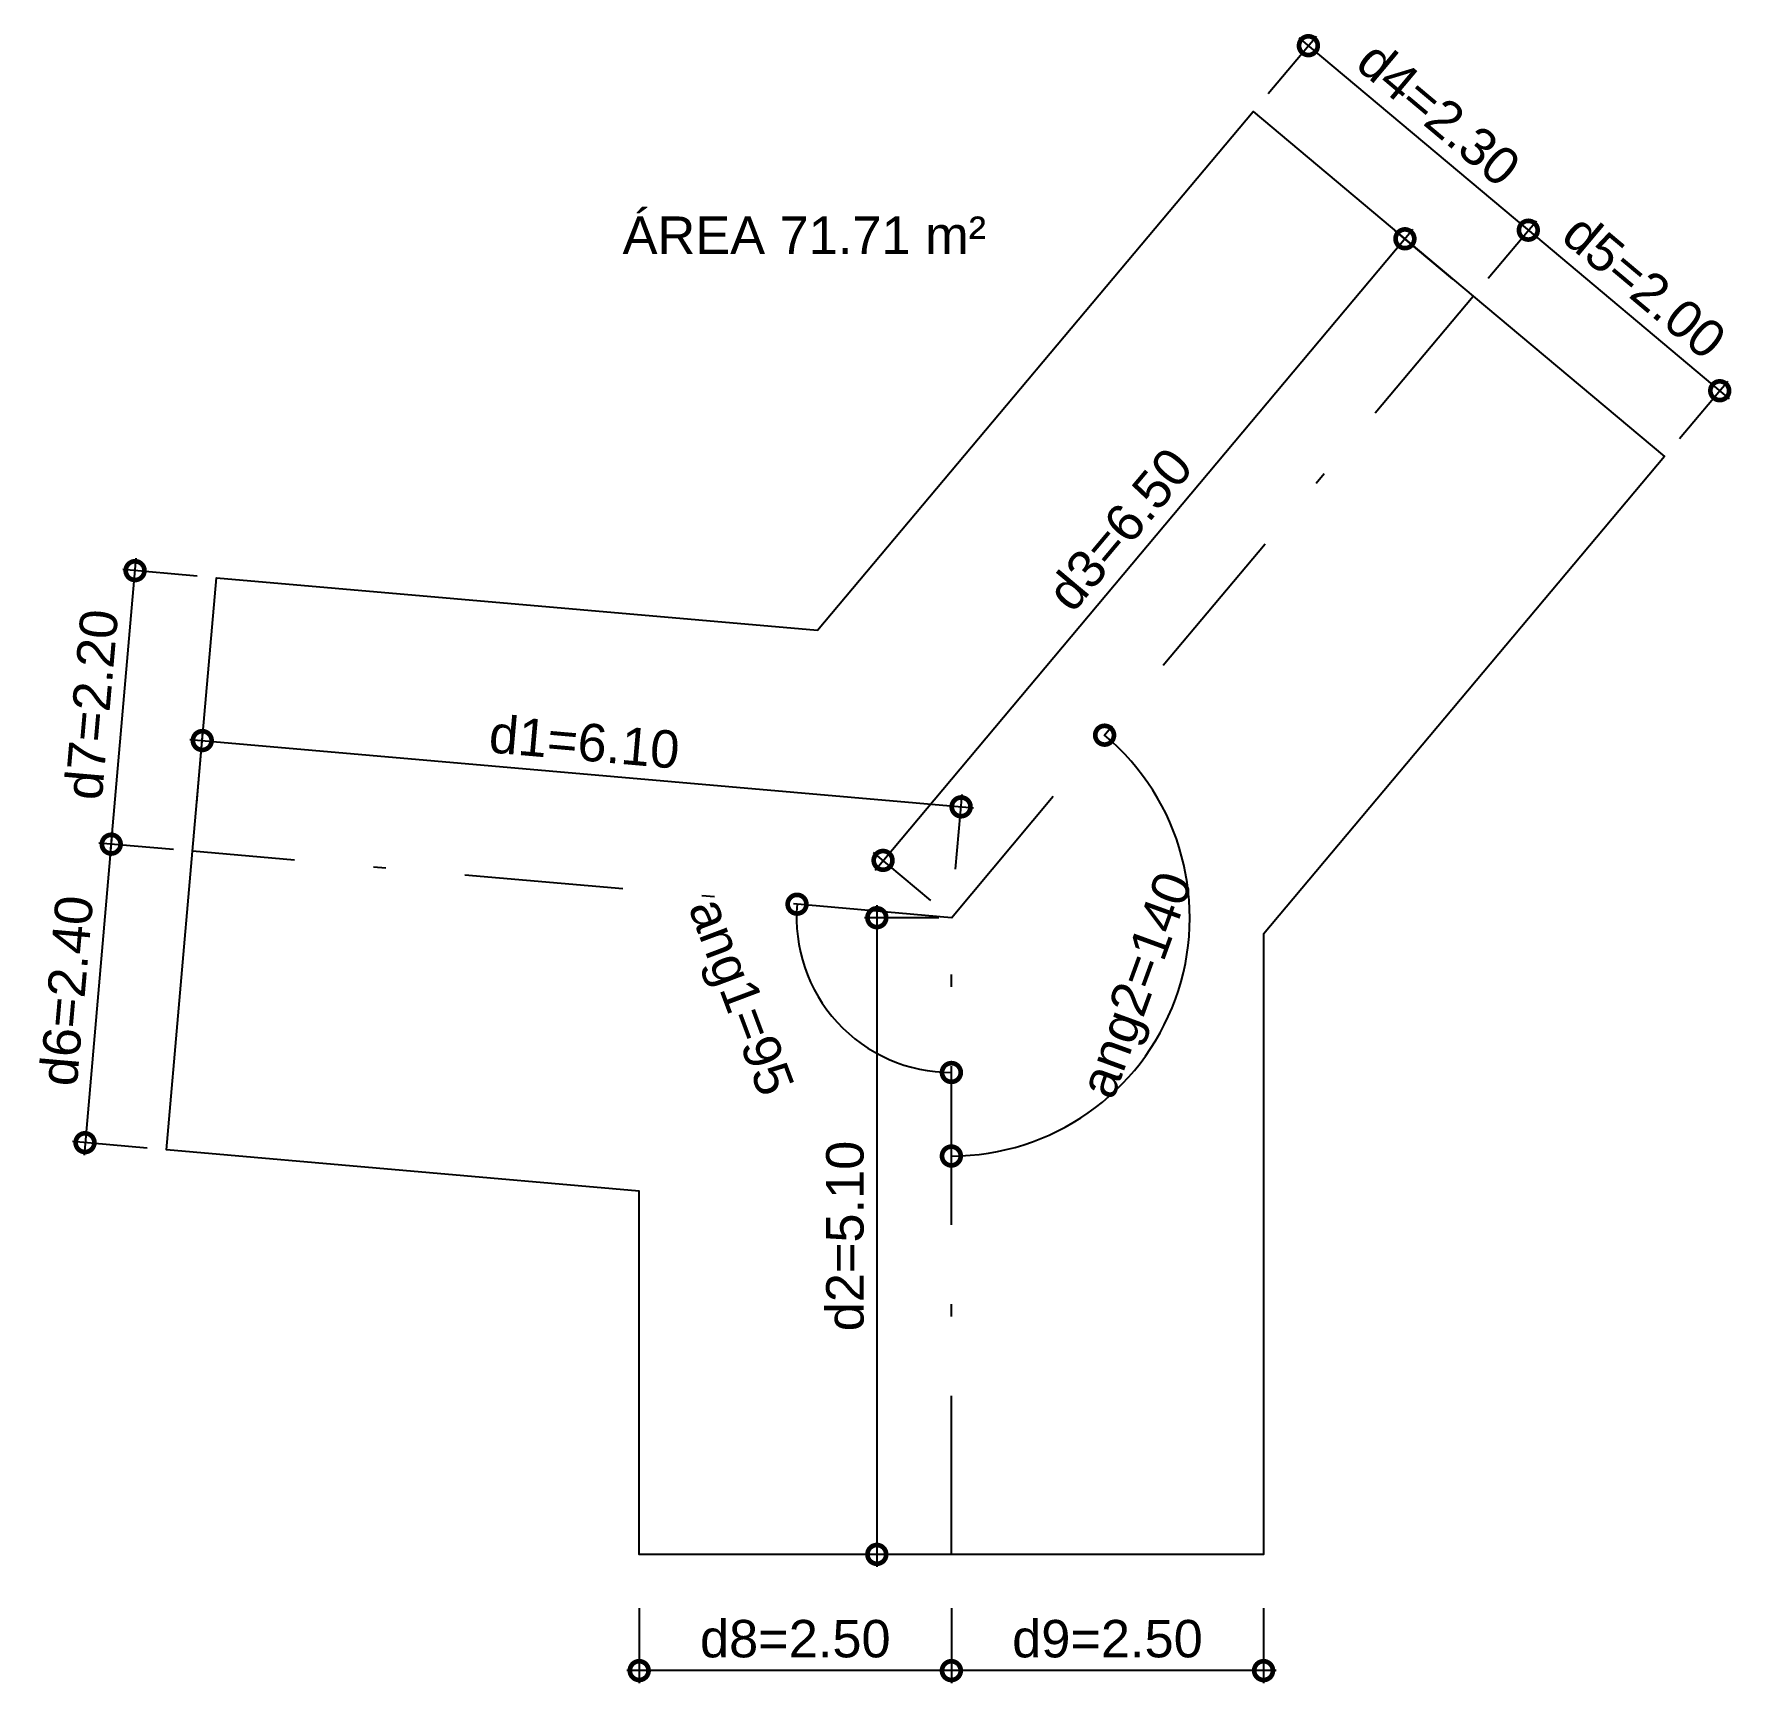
# Model space of a CAD drawing. Header units: metres. Extents: x -7 to 6.6, y -7.1 to 6.1.
import ezdxf

# ---------------------------------------------------------------- set-up
doc = ezdxf.new("R2010")
doc.units = ezdxf.units.M
doc.header["$LTSCALE"] = 0.1
doc.linetypes.add('DASHDOT', pattern=[25.4, 12.7, -6.35, 0, -6.35])
doc.layers.add('ARQ_EIXO CINZA 04', color=139, linetype='DASHDOT')
doc.layers.add('SIMB_01', color=1, linetype='Continuous')
doc.layers.add('COTA AZUL', color=5, linetype='Continuous', lineweight=25, true_color=0x0000ff)
doc.styles.add('Annot_3.0mm', font='arial.ttf', dxfattribs={"height": 3})
doc.styles.add('cota', font='arial.ttf')
doc.dimstyles.new('Info 01 - annot', dxfattribs={"dimtxt": 3, "dimasz": 3, "dimexe": 1, "dimexo": 1, "dimgap": 1, "dimtad": 1, "dimzin": 4, "dimtxsty": 'cota', "dimblk": 'DOTSMALL', "dimcen": 2, "dimdle": 1, "dimclrd": 256, "dimclre": 256, "dimclrt": 1, "dimazin": 2, "dimtfac": 0.09, "dimtmove": 2, "dimatfit": 2, "dimfxl": 5, "dimfxlon": 1, "dimtolj": 1, "dimtzin": 4, "dimlwd": -1, "dimarcsym": 1})

# ---------------------------------------------------------------- blocks, each defined once
blk = doc.blocks.new('_DotSmall')
at = {"color": 0, "linetype": 'ByBlock', "const_width": 0.5}
blk.add_lwpolyline([(-0.0625, 0, 1), (0.0625, 0, 1)], format="xyb", close=True, dxfattribs=at)
blk = doc.blocks.new('*D6')
at = {"layer": 'COTA AZUL', "lineweight": -2, "transparency": 16777216}
for p, q in [((-5.726, -0.034), (-5.674, 0.564)), ((0.351, -0.566), (0.403, 0.032))]:
    blk.add_line(p, q, dxfattribs=at)
at = {"layer": 'COTA AZUL', "transparency": 16777216}
blk.add_line((-5.782, 0.473), (0.494, -0.076), dxfattribs=at)
at = {"layer": 'Defpoints', "color": 0, "transparency": 16777216}
for p in [(0.395, -0.067), (-5.76, -0.423), (0.317, -0.955)]:
    blk.add_point(p, dxfattribs=at)
at = {"layer": 'COTA AZUL', "transparency": 16777216, "xscale": 0.3, "yscale": 0.3, "zscale": 0.3}
for p, rotation in [((-5.682, 0.464), 175), ((0.395, -0.067), 355)]:
    blk.add_blockref('_DotSmall', p, dxfattribs=dict(at, rotation=rotation))
at = {"layer": 'COTA AZUL', "color": 1, "transparency": 16777216, "insert": (-2.622, 0.451), "char_height": 0.3, "attachment_point": 5, "rotation": 355, "style": 'cota'}
blk.add_mtext('\\A1;d1=6.10', dxfattribs=at)
blk = doc.blocks.new('*D8')
at = {"layer": 'COTA AZUL', "transparency": 16777216}
blk.add_line((-0.28, -0.855), (-0.28, -6.155), dxfattribs=at)
at = {"layer": 'COTA AZUL', "lineweight": -2, "transparency": 16777216}
for p, q in [((0.217, -0.955), (-0.38, -0.955)), ((0.217, -6.055), (-0.38, -6.055))]:
    blk.add_line(p, q, dxfattribs=at)
at = {"layer": 'Defpoints', "color": 0, "transparency": 16777216}
for p in [(0.317, -0.955), (-0.28, -6.055), (0.317, -6.055)]:
    blk.add_point(p, dxfattribs=at)
at = {"layer": 'COTA AZUL', "transparency": 16777216, "xscale": 0.3, "yscale": 0.3, "zscale": 0.3}
for p, rotation in [((-0.28, -0.955), 90), ((-0.28, -6.055), 270)]:
    blk.add_blockref('_DotSmall', p, dxfattribs=dict(at, rotation=rotation))
at = {"layer": 'COTA AZUL', "color": 1, "transparency": 16777216, "insert": (-0.534, -3.505), "char_height": 0.3, "attachment_point": 5, "rotation": 90, "style": 'cota'}
blk.add_mtext('\\A1;d2=5.10', dxfattribs=at)
blk = doc.blocks.new('*D7')
at = {"layer": 'COTA AZUL', "transparency": 16777216}
blk.add_line((-0.294, -0.573), (4.013, 4.559), dxfattribs=at)
at = {"layer": 'COTA AZUL', "lineweight": -2, "transparency": 16777216}
for p, q in [((4.332, 4.161), (3.872, 4.547)), ((0.153, -0.818), (-0.306, -0.432))]:
    blk.add_line(p, q, dxfattribs=at)
at = {"layer": 'Defpoints', "color": 0, "transparency": 16777216}
for p in [(3.949, 4.483), (4.495, 4.024), (0.317, -0.955)]:
    blk.add_point(p, dxfattribs=at)
at = {"layer": 'COTA AZUL', "transparency": 16777216, "xscale": 0.3, "yscale": 0.3, "zscale": 0.3}
for p, rotation in [((3.949, 4.483), 50), ((-0.23, -0.496), 230)]:
    blk.add_blockref('_DotSmall', p, dxfattribs=dict(at, rotation=rotation))
at = {"layer": 'COTA AZUL', "color": 1, "transparency": 16777216, "insert": (1.665, 2.156), "char_height": 0.3, "attachment_point": 5, "rotation": 50, "style": 'cota'}
blk.add_mtext('\\A1;d3=6.50', dxfattribs=at)
blk = doc.blocks.new('*D2')
at = {"layer": 'COTA AZUL', "lineweight": -2, "transparency": 16777216}
for p, q in [((2.854, 5.647), (3.24, 6.107)), ((4.616, 4.169), (5.002, 4.628))]:
    blk.add_line(p, q, dxfattribs=at)
at = {"layer": 'COTA AZUL', "transparency": 16777216}
blk.add_line((3.099, 6.094), (5.014, 4.487), dxfattribs=at)
at = {"layer": 'Defpoints', "color": 0, "transparency": 16777216}
for p in [(2.733, 5.503), (4.937, 4.552), (4.495, 4.024)]:
    blk.add_point(p, dxfattribs=at)
at = {"layer": 'COTA AZUL', "transparency": 16777216, "xscale": 0.3, "yscale": 0.3, "zscale": 0.3}
for p, rotation in [((3.176, 6.03), 140), ((4.937, 4.552), 320)]:
    blk.add_blockref('_DotSmall', p, dxfattribs=dict(at, rotation=rotation))
at = {"layer": 'COTA AZUL', "color": 1, "transparency": 16777216, "insert": (4.219, 5.485), "char_height": 0.3, "attachment_point": 5, "rotation": 320, "style": 'cota'}
blk.add_mtext('\\A1;d4=2.30', dxfattribs=at)
blk = doc.blocks.new('*D3')
at = {"layer": 'COTA AZUL', "lineweight": -2, "transparency": 16777216}
for p, q in [((4.616, 4.169), (5.002, 4.628)), ((6.148, 2.883), (6.534, 3.343))]:
    blk.add_line(p, q, dxfattribs=at)
at = {"layer": 'COTA AZUL', "transparency": 16777216}
blk.add_line((4.861, 4.616), (6.546, 3.202), dxfattribs=at)
at = {"layer": 'Defpoints', "color": 0, "transparency": 16777216}
for p in [(4.495, 4.024), (6.47, 3.266), (6.027, 2.739)]:
    blk.add_point(p, dxfattribs=at)
at = {"layer": 'COTA AZUL', "transparency": 16777216, "xscale": 0.3, "yscale": 0.3, "zscale": 0.3}
for p, rotation in [((4.937, 4.552), 140), ((6.47, 3.266), 320)]:
    blk.add_blockref('_DotSmall', p, dxfattribs=dict(at, rotation=rotation))
at = {"layer": 'COTA AZUL', "color": 1, "transparency": 16777216, "insert": (5.866, 4.103), "char_height": 0.3, "attachment_point": 5, "rotation": 320, "style": 'cota'}
blk.add_mtext('\\A1;d5=2.00', dxfattribs=at)
blk = doc.blocks.new('*D5')
at = {"layer": 'COTA AZUL', "transparency": 16777216}
blk.add_line((-6.403, -0.267), (-6.629, -2.857), dxfattribs=at)
at = {"layer": 'COTA AZUL', "lineweight": -2, "transparency": 16777216}
for p, q in [((-5.913, -0.41), (-6.511, -0.358)), ((-6.122, -2.801), (-6.72, -2.748))]:
    blk.add_line(p, q, dxfattribs=at)
at = {"layer": 'Defpoints', "color": 0, "transparency": 16777216}
for p in [(-5.76, -0.423), (-6.621, -2.757), (-5.969, -2.814)]:
    blk.add_point(p, dxfattribs=at)
at = {"layer": 'COTA AZUL', "transparency": 16777216, "xscale": 0.3, "yscale": 0.3, "zscale": 0.3}
for p, rotation in [((-6.411, -0.366), 85.00000000000001), ((-6.621, -2.757), 265)]:
    blk.add_blockref('_DotSmall', p, dxfattribs=dict(at, rotation=rotation))
at = {"layer": 'COTA AZUL', "color": 1, "transparency": 16777216, "insert": (-6.768, -1.54), "char_height": 0.3, "attachment_point": 5, "rotation": 85, "style": 'cota'}
blk.add_mtext('\\A1;d6=2.40', dxfattribs=at)
blk = doc.blocks.new('*D4')
at = {"layer": 'COTA AZUL', "transparency": 16777216}
blk.add_line((-6.42, -0.466), (-6.211, 1.925), dxfattribs=at)
at = {"layer": 'COTA AZUL', "lineweight": -2, "transparency": 16777216}
for p, q in [((-5.722, 1.782), (-6.319, 1.834)), ((-5.913, -0.41), (-6.511, -0.358))]:
    blk.add_line(p, q, dxfattribs=at)
at = {"layer": 'Defpoints', "color": 0, "transparency": 16777216}
for p in [(-6.22, 1.825), (-5.568, 1.768), (-5.76, -0.423)]:
    blk.add_point(p, dxfattribs=at)
at = {"layer": 'COTA AZUL', "transparency": 16777216, "xscale": 0.3, "yscale": 0.3, "zscale": 0.3}
for p, rotation in [((-6.22, 1.825), 85.00000000000007), ((-6.411, -0.366), 265.0000000000001)]:
    blk.add_blockref('_DotSmall', p, dxfattribs=dict(at, rotation=rotation))
at = {"layer": 'COTA AZUL', "color": 1, "transparency": 16777216, "insert": (-6.568, 0.752), "char_height": 0.3, "attachment_point": 5, "rotation": 85, "style": 'cota'}
blk.add_mtext('\\A1;d7=2.20', dxfattribs=at)
blk = doc.blocks.new('*D12')
at = {"layer": 'COTA AZUL', "lineweight": -2, "transparency": 16777216}
for p, q in [((-2.183, -6.486), (-2.183, -7.086)), ((0.317, -6.486), (0.317, -7.086))]:
    blk.add_line(p, q, dxfattribs=at)
at = {"layer": 'COTA AZUL', "transparency": 16777216}
blk.add_line((0.417, -6.986), (-2.283, -6.986), dxfattribs=at)
at = {"layer": 'Defpoints', "color": 0, "transparency": 16777216}
for p in [(-2.183, -6.055), (0.317, -6.055), (-2.183, -6.986)]:
    blk.add_point(p, dxfattribs=at)
at = {"layer": 'COTA AZUL', "transparency": 16777216, "xscale": 0.3, "yscale": 0.3, "zscale": 0.3, "rotation": 180}
blk.add_blockref('_DotSmall', (-2.183, -6.986), dxfattribs=at)
at = {"layer": 'COTA AZUL', "transparency": 16777216, "xscale": 0.3, "yscale": 0.3, "zscale": 0.3}
blk.add_blockref('_DotSmall', (0.317, -6.986), dxfattribs=at)
at = {"layer": 'COTA AZUL', "color": 1, "transparency": 16777216, "insert": (-0.933, -6.732), "char_height": 0.3, "attachment_point": 5, "style": 'cota'}
blk.add_mtext('\\A1;d8=2.50', dxfattribs=at)
blk = doc.blocks.new('*D11')
at = {"layer": 'COTA AZUL', "lineweight": -2, "transparency": 16777216}
for p, q in [((0.317, -6.486), (0.317, -7.086)), ((2.817, -6.486), (2.817, -7.086))]:
    blk.add_line(p, q, dxfattribs=at)
at = {"layer": 'COTA AZUL', "transparency": 16777216}
blk.add_line((2.917, -6.986), (0.217, -6.986), dxfattribs=at)
at = {"layer": 'Defpoints', "color": 0, "transparency": 16777216}
for p in [(0.317, -6.055), (2.817, -6.055), (0.317, -6.986)]:
    blk.add_point(p, dxfattribs=at)
at = {"layer": 'COTA AZUL', "transparency": 16777216, "xscale": 0.3, "yscale": 0.3, "zscale": 0.3, "rotation": 180}
blk.add_blockref('_DotSmall', (0.317, -6.986), dxfattribs=at)
at = {"layer": 'COTA AZUL', "transparency": 16777216, "xscale": 0.3, "yscale": 0.3, "zscale": 0.3}
blk.add_blockref('_DotSmall', (2.817, -6.986), dxfattribs=at)
at = {"layer": 'COTA AZUL', "color": 1, "transparency": 16777216, "insert": (1.567, -6.732), "char_height": 0.3, "attachment_point": 5, "style": 'cota'}
blk.add_mtext('\\A1;d9=2.50', dxfattribs=at)
blk = doc.blocks.new('*D9')
at = {"layer": 'COTA AZUL', "transparency": 16777216}
blk.add_arc((0.317, -0.955), 1.24, 175, 270, dxfattribs=at)
at = {"layer": 'Defpoints', "color": 0, "transparency": 16777216}
for p in [(-5.76, -0.423), (0.317, -0.955), (0.317, -0.955), (-0.334, -2.011), (0.317, -6.055)]:
    blk.add_point(p, dxfattribs=at)
at = {"layer": 'COTA AZUL', "transparency": 16777216, "xscale": 0.3, "yscale": 0.3, "zscale": 0.3, "rotation": 85.00000000000006}
blk.add_blockref('_DotSmall', (-0.919, -0.847), dxfattribs=at)
at = {"layer": 'COTA AZUL', "transparency": 16777216, "xscale": 0.3, "yscale": 0.3, "zscale": 0.3}
blk.add_blockref('_DotSmall', (0.317, -2.195), dxfattribs=at)
at = {"layer": 'COTA AZUL', "color": 1, "transparency": 16777216, "insert": (-1.404, -1.602), "char_height": 0.3, "attachment_point": 5, "rotation": 290.6147, "style": 'cota'}
blk.add_mtext('\\A1;ang1=95', dxfattribs=at)
blk = doc.blocks.new('*D10')
at = {"layer": 'COTA AZUL', "transparency": 16777216}
blk.add_arc((0.317, -0.955), 1.909, 270, 50, dxfattribs=at)
at = {"layer": 'Defpoints', "color": 0, "transparency": 16777216}
for p in [(4.495, 4.024), (0.317, -0.955), (0.317, -0.955), (1.705, -2.265), (0.317, -6.055)]:
    blk.add_point(p, dxfattribs=at)
at = {"layer": 'COTA AZUL', "transparency": 16777216, "xscale": 0.3, "yscale": 0.3, "zscale": 0.3}
for p, rotation in [((1.544, 0.507), 140.0000000000001), ((0.317, -2.864), 180)]:
    blk.add_blockref('_DotSmall', p, dxfattribs=dict(at, rotation=rotation))
at = {"layer": 'COTA AZUL', "color": 1, "transparency": 16777216, "insert": (1.834, -1.507), "char_height": 0.3, "attachment_point": 5, "rotation": 70, "style": 'cota'}
blk.add_mtext('\\A1;ang2=140', dxfattribs=at)

msp = doc.modelspace()

# ---------------------------------------------------------------- linework, layer by layer
msp.add_lwpolyline([(-5.76, -0.423), (-5.568, 1.768), (-0.754, 1.347), (2.733, 5.503), (4.495, 4.024), (6.027, 2.739), (2.817, -1.087), (2.817, -6.055), (0.317, -6.055), (-2.183, -6.055), (-2.183, -3.145), (-5.969, -2.814), (-5.76, -0.423)])
at = {"layer": 'ARQ_EIXO CINZA 04'}
for p, q in [((0.317, -0.955), (4.495, 4.024)), ((0.317, -0.955), (-5.76, -0.423)), ((0.317, -6.055), (0.317, -0.955))]:
    msp.add_line(p, q, dxfattribs=at)

# ---------------------------------------------------------------- texts
at = {"layer": 'SIMB_01', "insert": (-2.316, 4.662), "char_height": 0.3, "width": 3.9108, "attachment_point": 1, "style": 'Annot_3.0mm'}
msp.add_mtext('ÁREA 71.71 m²', dxfattribs=at)

# ---------------------------------------------------------------- dimensions: what is measured, and where the dimension line sits
at = {"layer": 'COTA AZUL'}
for p1, p2, distance, text, picture, middle in [((2.733, 5.503), (4.495, 4.024), 0.688, 'd4=2.30', '*D2', (4.219, 5.485)), ((4.495, 4.024), (6.027, 2.739), 0.688, 'd5=2.00', '*D3', (5.866, 4.103)), ((0.317, -0.955), (4.495, 4.024), 0.713, 'd3=6.50', '*D7', (1.665, 2.156)), ((-5.76, -0.423), (-5.568, 1.768), 0.654, 'd7=2.20', '*D4', (-6.568, 0.752)), ((-5.76, -0.423), (0.317, -0.955), 0.891, 'd1=6.10', '*D6', (-2.622, 0.451)), ((-5.76, -0.423), (-5.969, -2.814), -0.654, 'd6=2.40', '*D5', (-6.768, -1.54)), ((0.317, -6.055), (-2.183, -6.055), 0.931, 'd8=2.50', '*D12', (-0.933, -6.732)), ((2.817, -6.055), (0.317, -6.055), 0.931, 'd9=2.50', '*D11', (1.567, -6.732))]:
    dim = msp.add_aligned_dim(p1=p1, p2=p2, distance=distance, text=text, dimstyle='Info 01 - annot', override={"dimscale": 0}, dxfattribs=at)
    dim.commit()
    dim.dimension.update_dxf_attribs({"geometry": picture, "text_midpoint": middle})
dim = msp.add_angular_dim_2l(base=(1.705, -2.265), line1=((0.317, -0.955), (4.495, 4.024)), line2=((0.317, -6.055), (0.317, -0.955)), text='ang2=140', dimstyle='Info 01 - annot', override={"dimscale": 0}, dxfattribs=at)
dim.commit()
dim.dimension.update_dxf_attribs({"geometry": '*D10', "text_midpoint": (1.834, -1.507)})
dim = msp.add_angular_dim_2l(base=(-0.334, -2.011), line1=((0.317, -0.955), (-5.76, -0.423)), line2=((0.317, -6.055), (0.317, -0.955)), text='ang1=95', dimstyle='Info 01 - annot', override={"dimscale": 0}, dxfattribs=at)
dim.commit()
dim.dimension.update_dxf_attribs({"geometry": '*D9', "text_midpoint": (-1.404, -1.602), "dimtype": 162})
dim = msp.add_linear_dim(base=(-0.28, -6.055), p1=(0.317, -0.955), p2=(0.317, -6.055), angle=90, text='d2=5.10', dimstyle='Info 01 - annot', override={"dimscale": 0}, dxfattribs=at)
dim.commit()
dim.dimension.update_dxf_attribs({"geometry": '*D8', "text_midpoint": (-0.534, -3.505)})

doc.saveas('drawing.dxf')
